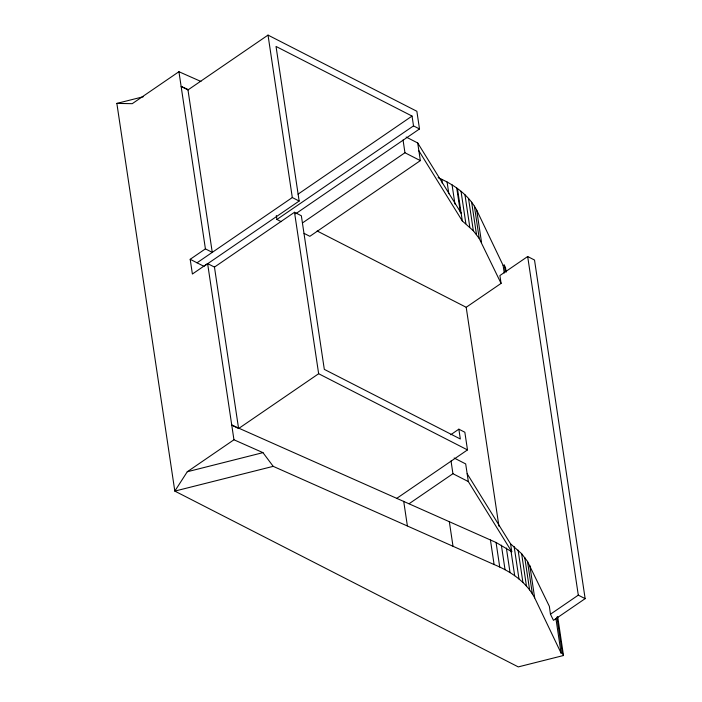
<?xml version="1.0" encoding="UTF-8"?>
<svg xmlns="http://www.w3.org/2000/svg" width="702" height="702" viewBox="0 0 702 702"><rect width="100%" height="100%" fill="white"/><g stroke="black" fill="none" stroke-linecap="round" stroke-linejoin="round"><path stroke-width="1.05" d="M563.487 655.519L562.267 652.816L561.082 653.106L534.678 597.893C526.289 581.861 510.459 571.261 494.103 564.548L273.21 466.347L262.96 452.641L233.95 439.777L187.276 471.753L174.816 491.102L518.269 666.9L563.487 655.519L557.66 616.531M200.965 81.476L178.931 71.709L132.248 103.677L116.857 103.405L174.816 491.102L273.21 466.347M188.39 89.645L181.134 86.425L187.978 89.935L268.024 35.1L416.865 111.285L419.506 128.957L295.568 213.847M396.884 498.271L467.488 449.912L318.647 373.727L238.592 428.553L214.461 267.093L207.616 263.592L192.392 274.026L190.189 259.301L205.414 248.868L212.258 252.369L187.978 89.935M197.034 262.802L292.304 197.543L299.149 201.044L203.878 266.304L190.189 259.301M298.06 194.156L412.048 116.076L413.513 125.886L419.506 128.957M276.325 215.532L276.913 219.463L413.513 125.886M214.461 267.093L294.507 212.267L301.351 215.768L324.315 369.375L460.328 438.996L458.854 429.176L450.71 434.757M302.536 222.894L404.949 152.746L420.349 160.626L309.845 236.32L304.071 233.362M467.155 473.727L510.582 543.866L521.621 553.702L527.509 561.433L549.35 606.317L550.456 614.215L553.474 620.34L585.143 598.648L534.52 260.03L527.676 256.52L499.903 275.544L501.079 283.397L466.198 307.283L317.146 230.993M409.117 503.711L452.93 473.701L468.331 481.581L511.749 551.719L510.582 543.866M550.456 614.215L578.299 595.147L585.143 598.648M116.857 103.405L143.313 96.744M438.118 177.711C453.746 184.372 468.682 194.831 476.719 210.196L503.123 265.409L504.308 265.11L505.528 267.822L506.177 272.157M187.276 471.753L262.96 452.641M238.592 428.553L231.757 425.052L496.06 542.471L511.749 551.719M412.048 116.076L276.035 46.455L299.149 201.044M406.16 137.048L417.708 142.962L461.126 213.092L460.398 212.53L456.73 187.996M276.913 219.463L281.186 221.648M458.854 429.176L464.847 432.239L467.488 449.912M454.141 458.002L465.689 463.917L468.331 481.581M418.883 150.807L462.302 220.946L473.341 230.782L479.238 238.513L501.079 283.397M527.676 256.52L578.299 595.147M504.308 265.11L505.273 271.613M556.923 617.076L562.267 652.816M503.123 265.409L504.255 272.99M555.905 618.453L561.082 653.106M476.719 210.196L481.563 242.585M529.834 565.505L534.678 597.893M474.394 206.125L479.238 238.513M527.509 561.433L532.353 593.822M471.647 202.185L476.491 234.582M524.763 557.502L529.606 589.891M468.506 198.394L473.341 230.782M521.621 553.702L526.456 586.091M464.961 194.752L469.796 227.141M518.076 550.061L522.92 582.458M461.03 191.286L465.874 223.675M514.145 546.595L518.989 578.983M457.458 188.557L462.302 220.946M511.021 551.158L514.689 575.693M452.079 184.889L454.949 204.098M506.37 548.051L510.038 572.595M466.198 307.283L498.92 526.175M447.086 181.993L448.832 193.734M501.368 545.156L505.045 569.699M441.769 179.308L442.4 183.582M496.06 542.471L499.727 567.014M490.435 540.005L494.103 564.548M417.708 142.962L420.349 160.626M403.045 139.988L404.949 152.746M451.026 460.942L452.93 473.701M449.333 521.665L453.001 546.2M403.703 501.298L407.371 525.833M268.024 35.1L292.304 197.543M294.507 212.267L318.647 373.727M178.931 71.709L205.414 248.868M207.616 263.592L233.95 439.777"/></g></svg>
